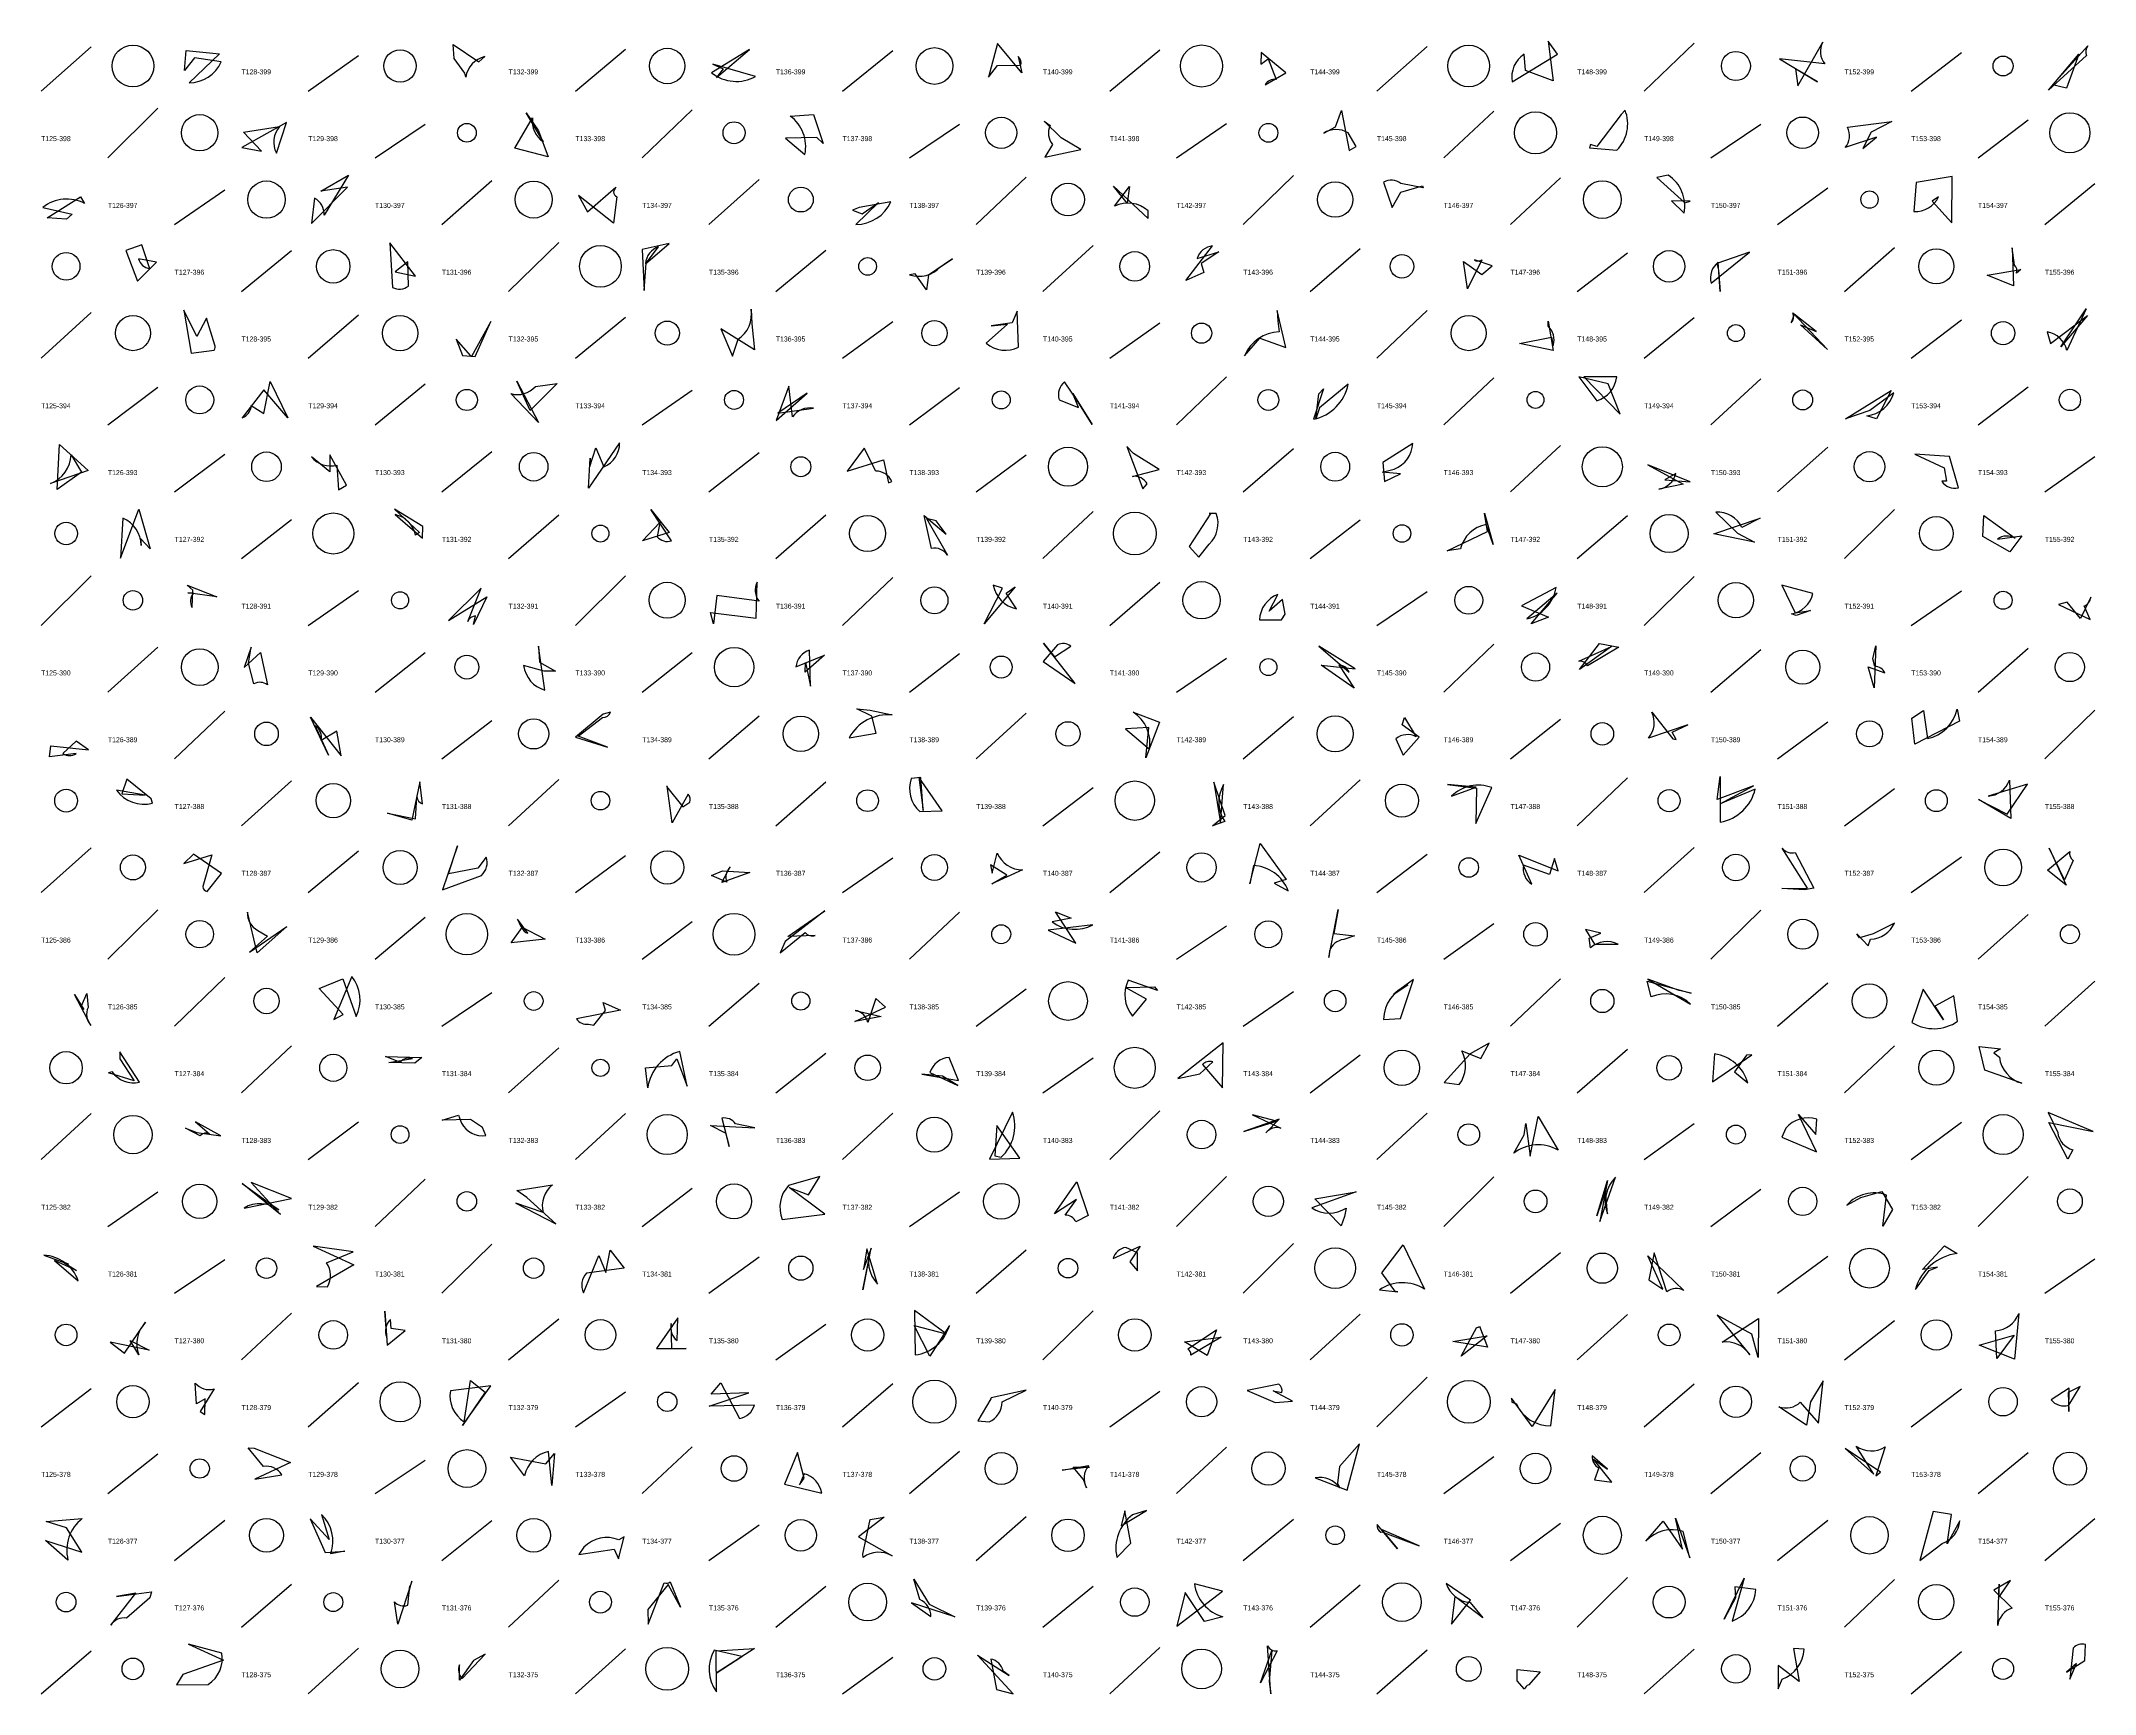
# Model space of a CAD drawing. Header units: millimetres. Extents: x -1 to 9990, y 0 to 15990.
# Drawn here: x 5000 to 6230, y 15000 to 15990 of the extents above; entities that cross this region are included whole.
import ezdxf

# ---------------------------------------------------------------- set-up
doc = ezdxf.new("R2010")
doc.units = ezdxf.units.MM
doc.layers.add('TEXT', color=3, linetype='Continuous')
doc.layers.add('WALL', color=1, linetype='Continuous')

msp = doc.modelspace()

# ---------------------------------------------------------------- linework, layer by layer
for points in [[(5086.9, 15984.3), (5106.9, 15982.2), (5088.6, 15965, 0.3), (5107.9, 15977.5), (5091.8, 15979.8), (5085.8, 15972.3)], [(5246.8, 15987.9), (5262.1, 15977.5), (5265.7, 15980.6, 0.3), (5254.3, 15968.4), (5253.8, 15970.8), (5247.3, 15979.4)], [(5404.5, 15968.1), (5424.3, 15984.9), (5401.6, 15970.9, 0.3), (5427.9, 15968.7), (5402.3, 15976), (5408.5, 15973.4)], [(5567.4, 15968.3), (5572.7, 15975.2), (5586.8, 15975.4, 0.3), (5585.2, 15980.6), (5587.4, 15971), (5572.8, 15988.5)], [(5730.5, 15976), (5734.9, 15979.2), (5739.6, 15967, 0.3), (5733, 15963.7), (5745.5, 15970.9), (5730.7, 15983)], [(5905.6, 15966.1), (5889, 15972.3), (5888.1, 15982, 0.3), (5881, 15965.5), (5908.2, 15982.1), (5902.6, 15989.9)], [(6050.7, 15973.3), (6052, 15963.1), (6067, 15989.3, 0.3), (6068.2, 15976.3), (6041.2, 15979.3), (6063.8, 15965.5)], [(6212.9, 15961.7), (6204.5, 15963.8), (6225.7, 15987.1, 0.3), (6225, 15981.3), (6202.1, 15960.5), (6220.3, 15982)], [(5132.1, 15923.9), (5121.2, 15935.4), (5142.8, 15938.7, 0.3), (5140.9, 15922.8), (5146.9, 15941.1), (5120.2, 15926.2)], [(5303.6, 15920.6), (5283.8, 15925.7), (5294.4, 15944, 0.3), (5300.8, 15929.6), (5290.6, 15946.9), (5297.9, 15936.1)], [(5464.6, 15932.1), (5445.8, 15931.7), (5457.4, 15922, 0.3), (5448.6, 15945), (5462.6, 15946), (5468.4, 15928.6)], [(5611, 15932), (5600.7, 15941.9), (5604.3, 15939.3, 0.3), (5605.8, 15927.9), (5601.1, 15920.3), (5622.6, 15925)], [(5783.3, 15924.3), (5787.6, 15926.7), (5782.7, 15934.9, 0.3), (5768.2, 15934.7), (5775.2, 15938.6), (5778.8, 15948.3)], [(5928, 15927.9), (5927.3, 15925.9), (5943.7, 15924.6, 0.3), (5948.6, 15948.6), (5946.2, 15946), (5931.8, 15926.7)], [(6091.1, 15925.5), (6099.1, 15932.4), (6080.5, 15926.1, 0.3), (6081.8, 15938.3), (6108.4, 15941.8), (6095.9, 15935.4)], [(5167.6, 15900.1), (5184.1, 15909.6), (5169.5, 15885.7, 0.3), (5163.7, 15895.8), (5161.9, 15880.7), (5183.6, 15902.5)], [(5827.3, 15903.3), (5827.7, 15902), (5814.3, 15904.6, 0.3), (5804, 15905.4), (5809.1, 15890.3), (5814.4, 15899.4)], [(5987.7, 15894.1), (5976.4, 15894.2), (5984, 15886.9, 0.3), (5974.5, 15909.7), (5967.7, 15908.3), (5984.5, 15893)], [(6144.6, 15908.8), (6122.9, 15905.2), (6121.6, 15887.9, 0.3), (6136.4, 15896.6), (6132.5, 15894.1), (6144.4, 15881.1)], [(5003.7, 15884.1), (5023.7, 15896.7), (5026.1, 15892.6, 0.3), (5001, 15890.3), (5018.7, 15886.2), (5015.2, 15883.3)], [(5327.3, 15887.6), (5344.3, 15902.4), (5342.9, 15899.6, 0.3), (5344.8, 15896.7), (5342.8, 15880.9), (5321.9, 15897.5)], [(5491.7, 15886.5), (5501.6, 15893.3), (5488, 15880.1, 0.3), (5508.8, 15893.7), (5489.9, 15890.2), (5486, 15888.7)], [(5642.2, 15903), (5663.1, 15883.7), (5663, 15888.3, 0.3), (5642.9, 15891.1), (5651.9, 15902.8), (5650.4, 15892.8)], [(5057.8, 15846.1), (5069.1, 15857.5), (5058.3, 15859.6, 0.3), (5065.1, 15853.6), (5060.4, 15867.8), (5050.8, 15864.5)], [(5224.3, 15849.1), (5208.9, 15869.1), (5210.4, 15842.4, 0.3), (5220, 15843.2), (5219.7, 15857.8), (5212, 15851.8)], [(5361.2, 15840.5), (5362.4, 15857), (5369.8, 15866.7, 0.3), (5362, 15856.6), (5376.2, 15868.7), (5360, 15865.1)], [(5696.4, 15851.3), (5685.5, 15846.5), (5701.5, 15867.2, 0.3), (5692.4, 15859.8), (5705.4, 15863.8), (5694.8, 15856.8)], [(5530.3, 15840.9), (5523.5, 15850.5), (5520.1, 15850, 0.3), (5538.6, 15854.7), (5545.9, 15859.6), (5531.4, 15849.7)], [(5862.9, 15850.2), (5869.1, 15855.3), (5858.4, 15858.9, 0.3), (5862.9, 15858.9), (5854.3, 15841.5), (5851.8, 15858)], [(6004.6, 15852.8), (6005.6, 15840), (6004.4, 15857.5, 0.3), (6000.2, 15844.9), (6023.2, 15863.5), (6003.5, 15856.7)], [(6165.5, 15849.7), (6185.7, 15853.2), (6183.1, 15851, 0.3), (6181.8, 15855.7), (6180.5, 15866.1), (6181.3, 15843.4)], [(5085.4, 15828.7), (5089.9, 15803), (5103.7, 15804.9, 0.3), (5104.1, 15807.9), (5099.1, 15823.9), (5093.2, 15812.9)], [(5260, 15801), (5269.3, 15821.9), (5257.7, 15801.1, 0.3), (5257.3, 15801.4), (5248.5, 15811.4), (5252.4, 15801.6)], [(5407.1, 15817.6), (5414.1, 15801.3), (5417.4, 15811.3, 0.3), (5425.2, 15829.3), (5425.7, 15820.6), (5427.3, 15805.1)], [(5568.9, 15819.3), (5578.8, 15820.3), (5566, 15808.9, 0.3), (5585.4, 15806.7), (5584.5, 15828.1), (5581.5, 15821.1)], [(5740.2, 15828.5), (5740.6, 15822.1), (5741.4, 15815.7, 0.3), (5720.8, 15801.5), (5729.8, 15812), (5745.5, 15806.5)], [(5885.3, 15808.8), (5904.6, 15812.6), (5905.5, 15807.7, 0.3), (5902.5, 15819.2), (5902.6, 15822.1), (5905.5, 15804.6)], [(6063.1, 15816), (6049.8, 15826.3), (6048.1, 15821.2, 0.3), (6049.1, 15827.2), (6069.9, 15805.2), (6053.7, 15819.9)], [(6209.6, 15806.8), (6224.8, 15829.5), (6213.2, 15804.7, 0.3), (6201.4, 15815.8), (6203.4, 15808.8), (6225.6, 15825.5)], [(5147.7, 15764.2), (5133.4, 15781), (5120.4, 15764.3, 0.3), (5125.9, 15771.6), (5133.5, 15766.8), (5137.2, 15786)], [(5285, 15786.3), (5297.9, 15761.4), (5281.4, 15778.8, 0.3), (5296, 15783.1), (5309, 15784.8), (5292.9, 15768.7)], [(5458.8, 15779.1), (5441.2, 15767), (5462.6, 15770, 0.3), (5450, 15764.8), (5447.9, 15783.3), (5440.3, 15762.6)], [(5629.5, 15760.2), (5620.9, 15774), (5613, 15785.9, 0.3), (5609.7, 15775.1), (5621.3, 15770.5), (5617.9, 15778.9)], [(5765.3, 15778.6), (5768.1, 15781.7), (5762, 15763.4, 0.3), (5782.8, 15784.4), (5765.6, 15770.2), (5763.5, 15763.7)], [(5938.4, 15784.6), (5921, 15788.8), (5931.7, 15774.5, 0.3), (5943.6, 15788.8), (5923.9, 15788.9), (5945.7, 15766.4)], [(6107.9, 15780.6), (6099.1, 15763.6), (6093.4, 15765.4, 0.3), (6109.5, 15779.3), (6095.2, 15768.6), (6080.6, 15763.7)], [(5011, 15748.4), (5028.2, 15732.8), (5005.7, 15725, 0.3), (5018, 15742.2), (5024.3, 15731.7), (5009.6, 15721.3)], [(5328.6, 15735.1), (5332.3, 15746.3), (5337, 15734.9, 0.3), (5346.5, 15749.3), (5327.9, 15722.2), (5328.9, 15740.2)], [(5504.5, 15739.2), (5507.6, 15725.4), (5509.4, 15726.2, 0.3), (5500, 15732.4), (5492.9, 15746.2), (5482.8, 15732.4)], [(5650.2, 15747.1), (5659.9, 15721.8), (5662.5, 15724.7, 0.3), (5653.6, 15729.2), (5669.5, 15733.3), (5654.3, 15743)], [(5814.2, 15730.7), (5803.1, 15731.7), (5810.4, 15733.6, 0.3), (5821.5, 15749), (5803.6, 15737.5), (5804.5, 15726.2)], [(5173, 15742.2), (5172.9, 15732), (5161.9, 15740.9, 0.3), (5177.2, 15736), (5178.1, 15721.1), (5182.9, 15723.9)], [(5962.2, 15736.1), (5983.5, 15724.6), (5968.8, 15721.5, 0.3), (5979, 15730.9), (5972.4, 15727.1), (5987.6, 15725.9)], [(6139.7, 15734.3), (6141.1, 15726.4), (6138.3, 15726.3, 0.3), (6148.2, 15722.3), (6143, 15741.1), (6122.1, 15742.5)], [(5065.3, 15685.9), (5059.6, 15692.1), (5059.9, 15687.9, 0.3), (5049, 15704.1), (5047.5, 15680.2), (5058.5, 15709.5)], [(5211.6, 15709.6), (5226.6, 15695.7), (5224.2, 15694.1, 0.3), (5212.1, 15706.3), (5228.4, 15692.3), (5228.7, 15699.1)], [(5360.2, 15690.7), (5370.6, 15701.5), (5368.9, 15693.1, 0.3), (5377.6, 15690.6), (5365.1, 15709.4), (5376.1, 15695.7)], [(5687.6, 15687.3), (5693.4, 15680.8), (5699.6, 15688.7, 0.3), (5703.8, 15706.9), (5699.6, 15707), (5700.6, 15707.1)], [(5864.5, 15707.2), (5869.6, 15688.4), (5865.5, 15700.4, 0.3), (5850.1, 15685.8), (5842.1, 15684.7), (5866.2, 15696.3)], [(6001.8, 15694.8), (6029.5, 15704.2), (6018.6, 15698.6, 0.3), (6003, 15707.8), (6016, 15695.3), (6026.1, 15689.9)], [(5536.1, 15702.5), (5530.2, 15704), (5542.9, 15682, 0.3), (5533.2, 15686.1), (5528.8, 15705.8), (5542, 15694.7)], [(6162.9, 15693.2), (6163.4, 15705.8), (6182.3, 15692.2, 0.3), (6171.6, 15691.6), (6186.2, 15693.6), (6179.1, 15684)], [(5105.3, 15657), (5087.9, 15659.4), (5091.3, 15659.4, 0.3), (5090.4, 15650.6), (5090.9, 15661), (5087.5, 15664.1)], [(5267, 15657), (5258.9, 15640.6), (5260.2, 15645.6, 0.3), (5255.5, 15642.2), (5263.6, 15662.3), (5244, 15642.8)], [(5400.9, 15647.7), (5428.2, 15644.2), (5428.9, 15665.9, 0.3), (5430, 15654.5), (5404.6, 15657.9), (5402.6, 15641)], [(5564.7, 15640.9), (5575.7, 15662.3), (5570.2, 15664, 0.3), (5584.1, 15649.9), (5578, 15659.3), (5583.3, 15663.1)], [(5743.4, 15655.5), (5735.4, 15648.5), (5740.6, 15658.5, 0.3), (5729.7, 15643.2), (5742.8, 15643.3), (5745.1, 15646.7)], [(5892.4, 15641), (5907.9, 15659.2), (5889.7, 15643.8, 0.3), (5907.4, 15662.7), (5886.6, 15651.7), (5902.7, 15644.8)], [(6059.7, 15648.9), (6051, 15645.9), (6048.3, 15646.8, 0.3), (6061.1, 15659.1), (6042.5, 15664.1), (6050.4, 15647.4)], [(6208.1, 15652.5), (6227.2, 15643.4), (6223.5, 15651.6, 0.3), (6227.5, 15656.9), (6221.4, 15644.1), (6213.4, 15653.8)], [(5121.6, 15614.8), (5131.4, 15623.8), (5135.5, 15604.3, 0.3), (5127.5, 15605), (5124.2, 15617.3), (5125.9, 15627)], [(5308, 15612.5), (5301.3, 15612.5), (5289, 15615.9, 0.3), (5301.7, 15601.2), (5297.9, 15627.5), (5298.4, 15617.9)], [(5457.8, 15617.8), (5460.8, 15603.5), (5460.2, 15625.1, 0.3), (5452, 15615.1), (5469.1, 15622.2), (5457.6, 15612)], [(5600.3, 15629.3), (5607, 15621.1), (5616.6, 15627.5, 0.3), (5608.8, 15628.3), (5600.1, 15618.3), (5619.3, 15605.1)], [(5786.9, 15613.9), (5765.3, 15627.6), (5783.3, 15612, 0.3), (5777.1, 15616.3), (5786.4, 15602.4), (5766.7, 15616.1)], [(5933.3, 15629.1), (5944.9, 15627), (5926.2, 15615.7, 0.3), (5920.9, 15618.6), (5940.5, 15627.4), (5921.3, 15613.5)], [(6097.8, 15602.6), (6094.3, 15615.1), (6104.2, 15611.6, 0.3), (6098.2, 15615.3), (6096.9, 15620), (6098.7, 15627.7)], [(5179.7, 15561.9), (5177.1, 15576.6), (5167.8, 15571, 0.3), (5164.2, 15579.9), (5172.1, 15562.3), (5161.3, 15585)], [(5339.2, 15567.1), (5321.6, 15573.7), (5336.3, 15584.8, 0.3), (5341.1, 15588), (5336.7, 15586.7), (5320, 15573)], [(5488.5, 15590), (5496.5, 15589.1), (5509.7, 15586.3, 0.3), (5483.9, 15572.7), (5500.2, 15575.5), (5497.5, 15585.7)], [(5663.4, 15578.8), (5649.4, 15578), (5663.8, 15565.8, 0.3), (5654, 15588), (5669.7, 15582), (5661.7, 15560.7)], [(5815.2, 15580.4), (5816.6, 15584.8), (5823.5, 15573.3, 0.3), (5811.4, 15572.1), (5815.7, 15562.2), (5825.3, 15573.1)], [(5976.8, 15576.1), (5986.3, 15580.5), (5962.7, 15572.5, 0.3), (5964.6, 15587.9), (5977.3, 15572), (5979.2, 15571.6)], [(6120.3, 15584.5), (6127.4, 15589), (6129.7, 15572.2, 0.3), (6147.5, 15589.8), (6148.9, 15582.7), (6122.2, 15568.8)], [(5028.5, 15565.5), (5021.1, 15570.7), (5013, 15563.2, 0.3), (5021, 15563.2), (5005.1, 15561.3), (5005.8, 15567.9)], [(5048.3, 15539), (5062.3, 15538.3), (5045.1, 15541.2, 0.3), (5066.7, 15533.4), (5065.9, 15536), (5051.3, 15547.8)], [(5528.3, 15529.1), (5526.9, 15548.9), (5521.1, 15548.3, 0.3), (5526.2, 15528.5), (5539.6, 15528.9), (5525.6, 15549.1)], [(6003.8, 15535.6), (6005.6, 15549.4), (6005.6, 15522.2, 0.3), (6026.6, 15541.9), (6005.6, 15533.1), (6025.5, 15543.9)], [(6177.5, 15526.9), (6189.7, 15544.9), (6166, 15537.7, 0.3), (6178.8, 15547.3), (6179.7, 15524.3), (6160.3, 15535.7)], [(5207.4, 15527.6), (5224.2, 15524.1), (5225, 15537.3, 0.3), (5228.5, 15533), (5226.8, 15546.3), (5222, 15523.3)], [(5374.5, 15543.4), (5384.4, 15531.2), (5388.5, 15534.1, 0.3), (5387.6, 15538.8), (5377.9, 15521.8), (5374.9, 15543.7)], [(5702.3, 15546.1), (5706.3, 15521.8), (5708.2, 15544.6, 0.3), (5708.9, 15522.5), (5701.6, 15520), (5709.2, 15526.2)], [(5859.7, 15542.4), (5859.2, 15521.3), (5868.8, 15542.8, 0.3), (5844.7, 15537.6), (5859.4, 15543.1), (5842.2, 15544.7)], [(5085.4, 15497.3), (5102.3, 15502.5), (5096.8, 15483.5, 0.3), (5099.5, 15480.5), (5108.1, 15491.4), (5091.2, 15502.9)], [(5249.4, 15508), (5240.5, 15481.6), (5263.7, 15490.2, 0.3), (5266.6, 15501.2), (5261.6, 15494.6), (5244, 15491.2)], [(5568.6, 15496.6), (5569.6, 15491.6), (5572.6, 15503.6, 0.3), (5587.7, 15493.5), (5569.4, 15485.2), (5578.3, 15490.3)], [(5745.7, 15487.7), (5738.5, 15485.6), (5746.9, 15481, 0.3), (5726, 15496.1), (5723.9, 15485.2), (5730.1, 15509.4)], [(5906.4, 15500.3), (5903.4, 15490.7), (5887.7, 15496.3, 0.3), (5892.7, 15485), (5885, 15502.3), (5908.6, 15493)], [(6042.5, 15482.4), (6057.8, 15482.5), (6042.6, 15506.6, 0.3), (6050.5, 15503.9), (6061.7, 15482.5), (6056.1, 15481.5)], [(6212.7, 15484.4), (6201.5, 15493.3), (6214.9, 15504.5, 0.3), (6217, 15499.1), (6211.7, 15487.6), (6202.6, 15506.5)], [(5424.5, 15492), (5407.6, 15486), (5412.7, 15495.3, 0.3), (5410.7, 15486.2), (5401.6, 15490.2), (5408.1, 15493)], [(5147.2, 15459.6), (5129.5, 15443.9), (5123.6, 15468.2, 0.3), (5129.8, 15457.3), (5135.6, 15453.9), (5124.9, 15444.3)], [(5301.9, 15452.1), (5281.6, 15449.8), (5288.1, 15459.1, 0.3), (5291.6, 15455.6), (5285.4, 15464), (5287.3, 15459.6)], [(5445.6, 15450.6), (5442.6, 15443.9), (5457.6, 15456, 0.3), (5463.6, 15454.2), (5447.2, 15453.7), (5469.4, 15469.1)], [(5607.6, 15468.5), (5616.9, 15464.7), (5605.5, 15462.5, 0.3), (5629.9, 15460.7), (5603.1, 15457.4), (5619.7, 15449.6)], [(5774.3, 15455.5), (5786.6, 15454.1), (5780.1, 15451.8, 0.3), (5771.7, 15445), (5771.3, 15441), (5776.7, 15469.8)], [(6087.4, 15455.2), (6094.2, 15448), (6095.6, 15452.1, 0.3), (6109.9, 15461.7), (6097.1, 15455.3), (6089, 15452.9)], [(5924.9, 15457.8), (5930.4, 15449), (5944.4, 15449.1, 0.3), (5928, 15446.9), (5927.1, 15452.6), (5934.1, 15455.7)], [(5166.6, 15422.5), (5180.7, 15428.2), (5188.6, 15405.8, 0.3), (5186.1, 15429.7), (5175.3, 15404), (5180.9, 15407)], [(5666.9, 15423.5), (5668.6, 15421.2), (5651.1, 15427.5, 0.3), (5653.7, 15405.9), (5662.1, 15416.1), (5649.4, 15423)], [(5811.6, 15420.2), (5810.1, 15419.2), (5818.6, 15424.6, 0.3), (5803.9, 15404), (5814.1, 15404.5), (5821.9, 15427.8)], [(5981, 15421.3), (5962.2, 15428), (5987.8, 15413.2, 0.3), (5964.3, 15417.5), (5961.9, 15426.9), (5988.2, 15419.7)], [(5024.2, 15412.2), (5027.5, 15419.6), (5028.2, 15411.2, 0.3), (5029.8, 15400.4), (5020, 15419), (5025.6, 15410)], [(5336.7, 15414.1), (5347, 15409.5), (5320.7, 15404.3, 0.3), (5327.8, 15401.2), (5331, 15400.6), (5338.1, 15409.3)], [(5505.8, 15411.3), (5499.9, 15416.5), (5495.1, 15402.2, 0.3), (5487.6, 15409.4), (5503.1, 15405.7), (5487.3, 15402.7)], [(6139.3, 15403.8), (6127.1, 15422.1), (6120.3, 15402.2, 0.3), (6147.8, 15402.9), (6145.6, 15418.1), (6134.1, 15411.9)], [(5680.8, 15368.6), (5694, 15371.3), (5701.7, 15378.5, 0.3), (5695.6, 15376.9), (5707.6, 15363.1), (5707.9, 15389.9)], [(5855.9, 15383.4), (5840.2, 15366.2), (5849.3, 15365, 0.3), (5850.8, 15385.2), (5862.3, 15380.6), (5867.2, 15389.8)], [(6173.4, 15386.3), (6169.5, 15384), (6172.8, 15381.3, 0.3), (6186.2, 15365.7), (6164.1, 15373.6), (6160.6, 15387.7)], [(5055.7, 15367.1), (5040.3, 15372), (5042.4, 15372.7, 0.3), (5059, 15366.4), (5047.2, 15384.5), (5047.1, 15380.3)], [(5223.9, 15377.8), (5208.3, 15378.1), (5222.5, 15380.5, 0.3), (5214.9, 15378.3), (5206.3, 15381.7), (5228, 15381.1)], [(5380.8, 15380.3), (5386.9, 15364), (5382.5, 15384.8, 0.3), (5363.3, 15363), (5361.9, 15374.9), (5377.8, 15376.3)], [(5527.5, 15371.1), (5549.4, 15367.4), (5543.9, 15381.2, 0.3), (5532.2, 15372.1), (5549, 15364.3), (5539.9, 15369.9)], [(6021.3, 15382.6), (6014.1, 15372.6), (6022.1, 15365.9, 0.3), (6002.2, 15383.3), (6000.9, 15366.6), (6024.6, 15382.7)], [(5107.7, 15334.2), (5092.4, 15342.6), (5100.9, 15335.5, 0.3), (5095.2, 15334.3), (5086.5, 15338.9), (5093.3, 15336.3)], [(5240.3, 15343.7), (5249.9, 15346.7), (5251.7, 15341.8, 0.3), (5266.3, 15334.4), (5264.3, 15339.3), (5257.1, 15344.1)], [(5401, 15340.5), (5427.4, 15339.1), (5415.9, 15341.4, 0.3), (5407.6, 15344.8), (5412, 15327.8), (5410.2, 15335.7)], [(5572.4, 15340.4), (5571.2, 15322.2), (5574.9, 15321.4, 0.3), (5581.8, 15348.4), (5568, 15320.2), (5586.2, 15320.9)], [(5739.9, 15343), (5725.5, 15346.8), (5742.5, 15338.8, 0.3), (5733.4, 15336), (5741.5, 15344.2), (5720.3, 15336.8)], [(5891.7, 15322.1), (5896.5, 15345.9), (5908.5, 15325.7, 0.3), (5881.9, 15323.9), (5888.2, 15334.9), (5889.2, 15341.7)], [(6052.5, 15347.1), (6062.9, 15335), (6063.4, 15344.2, 0.3), (6044.9, 15338.9), (6042.4, 15333.5), (6063.2, 15324.6)], [(6228.9, 15336.9), (6201.9, 15348.2), (6207.7, 15336.2, 0.3), (6216.7, 15325.9), (6213.8, 15320.3), (6202.4, 15342.3)], [(5143.4, 15287.1), (5120.4, 15305.7), (5142.3, 15290, 0.3), (5121.6, 15291), (5150, 15296.8), (5125.8, 15306.3)], [(5291, 15297.4), (5285, 15301.5), (5306.3, 15304.9, 0.3), (5300.7, 15288.3), (5284.3, 15293.9), (5308.2, 15281.5)], [(5459.5, 15298.9), (5466.3, 15309.9), (5447.7, 15304.5, 0.3), (5443.9, 15284.2), (5469.3, 15287.4), (5448, 15303.3)], [(5620.2, 15306.7), (5627.1, 15286.5), (5619.7, 15282.7, 0.3), (5613.3, 15286.7), (5620.1, 15296.2), (5606.9, 15287.6)], [(5938.1, 15307.6), (5933.5, 15282.9), (5942.9, 15309.4, 0.3), (5938.1, 15287.5), (5936.8, 15301.6), (5931.8, 15286.3)], [(5762.8, 15296.5), (5787.6, 15300.7), (5761.1, 15291.1, 0.3), (5781.5, 15291), (5780.5, 15285.9), (5778.6, 15280.3)], [(6108.8, 15290.1), (6103, 15280.1), (6105.2, 15298.8, 0.3), (6081.4, 15292.8), (6089.8, 15297.3), (6102.3, 15300.9)], [(5187.4, 15257), (5164.9, 15244.1), (5171.5, 15243.8, 0.3), (5171, 15258.2), (5187, 15264.8), (5163, 15268.2)], [(5340.8, 15265.7), (5349.1, 15254.9), (5326.6, 15252, 0.3), (5324.8, 15240.3), (5334.1, 15262.6), (5338.3, 15252.5)], [(5496.5, 15265), (5492.2, 15242.1), (5497.1, 15267, 0.3), (5500.9, 15245.5), (5494.5, 15266.6), (5492.6, 15254.2)], [(5656.6, 15253.3), (5656.6, 15264.1), (5649.6, 15267.4, 0.3), (5642, 15260.7), (5658.3, 15268.1), (5652.1, 15258.7)], [(5802.9, 15252.2), (5815.8, 15269), (5828.5, 15242.5, 0.3), (5801.6, 15242), (5812.6, 15240.9), (5811.2, 15240.9)], [(6126.8, 15254.1), (6140, 15268.4), (6147.5, 15263.8, 0.3), (6122.5, 15242.3), (6130.7, 15253.6), (6135.8, 15255.5)], [(5021.3, 15253.6), (5008.1, 15259.5), (5022.3, 15247.5, 0.3), (5001.6, 15262.8), (5016.4, 15257.3), (5013, 15258.7)], [(5971.2, 15242.5), (5962.3, 15262.3), (5983.9, 15241.6, 0.3), (5973.7, 15240.8), (5966.1, 15264.2), (5962.9, 15248)], [(5218.1, 15217.6), (5209.6, 15218.9), (5209.2, 15224.3, 0.3), (5207, 15213.6), (5205.9, 15229.2), (5207.3, 15208.9)], [(5542.1, 15215.7), (5523, 15229.7), (5523.4, 15203, 0.3), (5544, 15220.6), (5532.3, 15202.2), (5522.8, 15220.6)], [(6181.7, 15214.9), (6171.3, 15200.8), (6170.4, 15217.5, 0.3), (6184.4, 15227.9), (6181.9, 15200.5), (6160.7, 15208.9)], [(5041.4, 15210.6), (5050, 15204), (5062.6, 15222.6, 0.3), (5058.6, 15203), (5053.4, 15211.6), (5064.7, 15205.8)], [(5386.3, 15206.8), (5377.7, 15206.6), (5377.4, 15221.8, 0.3), (5380.9, 15211.6), (5381.4, 15225.2), (5368.5, 15206.9)], [(5684.8, 15210.8), (5706.7, 15213.7), (5688.5, 15202.9, 0.3), (5686.7, 15206.7), (5704, 15218.1), (5698.3, 15202.6)], [(5866.1, 15214.4), (5850.4, 15202.3), (5859.8, 15219.6, 0.3), (5861.5, 15220.2), (5866.2, 15207.7), (5845.5, 15211.1)], [(6024.5, 15215.5), (6003.8, 15226.9), (6023.3, 15203.1, 0.3), (6006.8, 15210.6), (6028.5, 15224.9), (6028.4, 15201.5)], [(5098.2, 15176.7), (5093.1, 15173.8), (5092.3, 15186.2, 0.3), (5103.6, 15182.7), (5095.2, 15169.2), (5098, 15167.3)], [(5252.4, 15160.7), (5269.4, 15184.6), (5245.1, 15181.5, 0.3), (5253.4, 15162.9), (5257.2, 15187.7), (5265.9, 15180.7)], [(5401.4, 15179.6), (5407, 15186.3), (5418.3, 15165, 0.3), (5427.2, 15173), (5400.1, 15172.3), (5423.8, 15180.3)], [(5568.8, 15176.7), (5561, 15163.5), (5567.7, 15162.9, 0.3), (5575.5, 15174.9), (5590, 15182), (5569, 15177.4)], [(5749.5, 15175.4), (5737.9, 15181.6), (5743.1, 15180.6, 0.3), (5741.2, 15185.5), (5722.2, 15181.8), (5739, 15174.5)], [(5880.6, 15177.1), (5880.8, 15174.8), (5883.5, 15173.7, 0.3), (5904.2, 15160.5), (5906.8, 15182.4), (5893, 15160.2)], [(6059.6, 15175), (6057.3, 15160.9), (6040.8, 15172, 0.3), (6053.5, 15174.8), (6064.4, 15162.2), (6067.2, 15187.5)], [(6214.4, 15169.2), (6214.5, 15183.2), (6203.7, 15176.2, 0.3), (6214.3, 15172.9), (6221.2, 15184.2), (6213.9, 15180.5)], [(5149.3, 15138.7), (5128.1, 15128.7), (5144.2, 15131.3, 0.3), (5133.3, 15136.2), (5124.1, 15147.4), (5127.7, 15147.1)], [(5307.5, 15144), (5305.9, 15124.9), (5303.9, 15145.2, 0.3), (5289.6, 15130.7), (5281.2, 15141.8), (5302.3, 15137.9)], [(5453.1, 15144.6), (5445.3, 15125.6), (5467.5, 15120.3, 0.3), (5457, 15131.8), (5454.2, 15125.2), (5456.9, 15129.3)], [(5777.5, 15136.3), (5776.4, 15126.3), (5777.7, 15123.4, 0.3), (5763.1, 15129.4), (5782.1, 15122.1), (5789.6, 15149.8)], [(5929.8, 15140.7), (5938, 15134.6), (5928.9, 15142.6, 0.3), (5932.9, 15135.4), (5930.3, 15128.2), (5940.7, 15126.8)], [(6080.4, 15146.9), (6097.6, 15131.6), (6087, 15148.4, 0.3), (6104.3, 15147.9), (6098.8, 15130.6), (6101.6, 15132.9)], [(5627.8, 15135.8), (5611.5, 15134.1), (5627.2, 15136.8, 0.3), (5626.1, 15123.5), (5624.2, 15128.5), (5618, 15135.9)], [(5015.3, 15099.5), (5003.1, 15103.2), (5024.7, 15105, 0.3), (5016.1, 15080.2), (5002.6, 15091.8), (5024.4, 15085)], [(5170.1, 15084.8), (5182, 15085.5), (5173.5, 15084, 0.3), (5167.9, 15107.4), (5172.6, 15092.5), (5161.1, 15104.9)], [(5505, 15105.8), (5489.5, 15094.1), (5509.6, 15082.7, 0.3), (5492.3, 15081.8), (5492.1, 15083.8), (5496.6, 15104.5)], [(5646.9, 15100.7), (5662.1, 15109.8), (5653.7, 15107.2, 0.3), (5644.3, 15081.7), (5652.7, 15090.3), (5649, 15109.6)], [(5978.8, 15105.3), (5987.5, 15081.5), (5983.4, 15097.2, 0.3), (5961, 15091.4), (5971.5, 15103.5), (5983, 15086.6)], [(6133.1, 15109.2), (6125.1, 15080), (6138.5, 15090.1, 0.3), (6149.1, 15103.7), (6141.6, 15089.8), (6144.2, 15107.5)], [(5345.9, 15080.9), (5349.1, 15094.1), (5346, 15092.3, 0.3), (5325.1, 15087.9), (5322.1, 15083.6), (5343.2, 15086.7)], [(5802.7, 15098.4), (5812.3, 15086.8), (5800.2, 15101.4, 0.3), (5802.4, 15096.8), (5803, 15097), (5825.3, 15088.6)], [(5222.1, 15067.6), (5213.6, 15041.7), (5211.6, 15055.2, 0.3), (5219.6, 15053.1), (5220.9, 15064.7), (5220, 15059.6)], [(5547.2, 15046.2), (5521.3, 15054.5), (5532.9, 15046.3, 0.3), (5526.3, 15056.5), (5522.7, 15068.8), (5531.8, 15053.8)], [(6007.9, 15044.8), (6019.9, 15069.4), (6012.7, 15043.6, 0.3), (6027, 15062.5), (6014.3, 15064.1), (6014.8, 15057.6)], [(6179.5, 15068), (6169.4, 15062.1), (6180.5, 15051.4, 0.3), (6171.8, 15041), (6172.7, 15065.8), (6172.3, 15057.6)], [(5066.2, 15061.1), (5065.2, 15057.5), (5051.1, 15045.4, 0.3), (5041.8, 15041.2), (5056.8, 15060.3), (5045.1, 15058.3)], [(5363.4, 15050.6), (5363.5, 15041.7), (5373.2, 15066.5, 0.3), (5376.8, 15067.2), (5383, 15051.9), (5375.6, 15065.5)], [(5680.2, 15040.5), (5707.5, 15061.5), (5690.7, 15066, 0.3), (5707.8, 15046.2), (5696.7, 15043.3), (5685.1, 15060.8)], [(5844.7, 15041.7), (5856, 15056.1), (5841.5, 15066.1, 0.3), (5855.9, 15054.7), (5863.4, 15045.5), (5846.7, 15058.4)], [(5084.9, 15011.6), (5081.2, 15005.4), (5100.1, 15005.7, 0.3), (5108.2, 15024.5), (5088.2, 15029.9), (5109.2, 15020.2)], [(5250.5, 15008.3), (5250.5, 15015), (5250.6, 15017.4, 0.3), (5252.1, 15009.2), (5266, 15023.8), (5259, 15020)], [(5404.2, 15012.4), (5419.6, 15022.4), (5403.1, 15026.2, 0.3), (5404.5, 15001.3), (5404.3, 15025.8), (5427.3, 15027.3)], [(5560.8, 15023.3), (5579.8, 15011.1), (5576.1, 15013.6, 0.3), (5568.7, 15020.9), (5572.1, 15002.6), (5582.1, 15000)], [(5735.5, 15007.5), (5736.5, 15000.1), (5734.5, 15028.8, 0.3), (5740.3, 15025.8), (5730.3, 15006.7), (5737.1, 15026)], [(6040.3, 15017.1), (6040.3, 15003.1), (6042.6, 15008.8, 0.3), (6055.8, 15026.8), (6049.4, 15027.3), (6052.8, 15007.5)], [(6213, 15013.1), (6224, 15020.1), (6224.3, 15029.6, 0.3), (6217, 15027.4), (6214.9, 15008.9), (6219, 15018.2)], [(5883.9, 15014.6), (5897.7, 15013.2), (5891, 15005.4, 0.3), (5888.4, 15002.8), (5884, 15007.9), (5883.9, 15007.6)]]:
    msp.add_lwpolyline(points, format="xyb", close=True)
for centre, radius in [((5055, 15975), 12.5), ((5215, 15975), 9.69), ((5375, 15975), 10.6), ((5535, 15975), 11), ((5695, 15975), 12.6), ((5855, 15975), 12.5), ((6015, 15975), 8.69), ((6175, 15975), 5.97), ((5095, 15935), 10.9), ((5415, 15935), 6.59), ((5575, 15935), 9.32), ((5895, 15935), 12.6), ((6055, 15935), 9.45), ((6215, 15935), 12), ((5255, 15935), 5.6), ((5735, 15935), 5.65), ((5135, 15895), 11.2), ((5295, 15895), 11.1), ((5615, 15895), 9.79), ((5775, 15895), 10.6), ((5935, 15895), 11.3), ((5455, 15895), 7.44), ((6095, 15895), 5.18), ((5335, 15855), 12.5), ((5015, 15855), 8.28), ((5175, 15855), 10), ((5495, 15855), 5.31), ((5655, 15855), 8.88), ((5815, 15855), 7.03), ((5975, 15855), 9.4), ((6135, 15855), 10.5), ((5055, 15815), 10.5), ((5215, 15815), 10.6), ((5375, 15815), 7.24), ((5535, 15815), 7.57), ((5695, 15815), 6.06), ((5855, 15815), 10.5), ((6015, 15815), 5.09), ((6175, 15815), 6.98), ((5095, 15775), 8.36), ((5255, 15775), 6.34), ((5735, 15775), 6.23), ((6055, 15775), 5.96), ((6215, 15775), 6.37), ((5415, 15775), 5.67), ((5575, 15775), 5.41), ((5895, 15775), 5.06), ((5615, 15735), 11.7), ((5935, 15735), 12), ((6095, 15735), 9.09), ((5135, 15735), 8.87), ((5295, 15735), 8.56), ((5455, 15735), 5.96), ((5775, 15735), 8.66), ((5175, 15695), 12.3), ((5655, 15695), 12.8), ((5015, 15695), 6.74), ((5335, 15695), 5.09), ((5495, 15695), 10.8), ((5815, 15695), 5.27), ((5975, 15695), 11.4), ((6135, 15695), 10.1), ((5055, 15655), 5.82), ((5215, 15655), 5.12), ((5375, 15655), 10.8), ((5535, 15655), 8.12), ((5695, 15655), 11.2), ((5855, 15655), 8.34), ((6015, 15655), 10.6), ((6175, 15655), 5.41), ((5095, 15615), 11), ((5255, 15615), 7.15), ((5415, 15615), 11.8), ((5575, 15615), 6.58), ((5895, 15615), 8.44), ((6055, 15615), 10.2), ((6215, 15615), 8.73), ((5735, 15615), 5.1), ((5455, 15575), 10.6), ((5775, 15575), 10.8), ((5135, 15575), 7.06), ((5295, 15575), 9.05), ((5615, 15575), 7.3), ((5935, 15575), 6.73), ((6095, 15575), 7.8), ((5015, 15535), 6.85), ((5175, 15535), 10.3), ((5335, 15535), 5.56), ((5495, 15535), 6.51), ((5655, 15535), 11.8), ((5815, 15535), 9.94), ((5975, 15535), 6.6), ((6135, 15535), 6.56), ((5055, 15495), 7.49), ((5215, 15495), 10.2), ((5375, 15495), 9.92), ((5535, 15495), 7.75), ((5695, 15495), 8.76), ((5855, 15495), 5.85), ((6015, 15495), 7.95), ((6175, 15495), 11), ((5095, 15455), 8.21), ((5255, 15455), 12.4), ((5415, 15455), 12.5), ((5735, 15455), 8.08), ((5895, 15455), 7.06), ((6055, 15455), 8.98), ((5575, 15455), 5.67), ((6215, 15455), 5.68), ((5615, 15415), 11.6), ((6095, 15415), 10.3), ((5135, 15415), 7.6), ((5295, 15415), 5.62), ((5455, 15415), 5.41), ((5775, 15415), 6.44), ((5935, 15415), 6.96), ((5655, 15375), 12.3), ((5015, 15375), 9.69), ((5175, 15375), 8.14), ((5335, 15375), 5.14), ((5495, 15375), 7.63), ((5815, 15375), 10.6), ((5975, 15375), 7.32), ((6135, 15375), 10.5), ((5055, 15335), 11.5), ((5215, 15335), 5.34), ((5375, 15335), 12), ((5535, 15335), 10.5), ((5695, 15335), 8.57), ((5855, 15335), 6.47), ((6015, 15335), 5.68), ((6175, 15335), 12), ((5095, 15295), 10.3), ((5415, 15295), 10.5), ((5575, 15295), 10.7), ((5735, 15295), 9.03), ((5895, 15295), 6.81), ((6055, 15295), 8.43), ((6215, 15295), 7.45), ((5255, 15295), 5.84), ((5775, 15255), 12.2), ((6095, 15255), 11.9), ((5135, 15255), 6.15), ((5295, 15255), 6.13), ((5455, 15255), 7.26), ((5615, 15255), 5.85), ((5935, 15255), 9.08), ((5015, 15215), 6.47), ((5175, 15215), 8.58), ((5335, 15215), 9.19), ((5495, 15215), 9.63), ((5655, 15215), 9.73), ((5815, 15215), 6.74), ((5975, 15215), 6.53), ((6135, 15215), 9.12), ((5055, 15175), 9.7), ((5215, 15175), 12), ((5375, 15175), 5.81), ((5535, 15175), 12.9), ((5695, 15175), 9.07), ((5855, 15175), 12.8), ((6015, 15175), 9.4), ((6175, 15175), 8.52), ((5255, 15135), 11.3), ((5415, 15135), 7.66), ((5575, 15135), 9.54), ((5735, 15135), 9.96), ((5895, 15135), 9.17), ((6055, 15135), 7.54), ((6215, 15135), 9.88), ((5095, 15135), 5.78), ((5135, 15095), 10.1), ((5295, 15095), 10.1), ((5455, 15095), 9.41), ((5615, 15095), 9.76), ((5935, 15095), 11.4), ((6095, 15095), 11.2), ((5775, 15095), 5.59), ((5015, 15055), 5.9), ((5175, 15055), 5.67), ((5335, 15055), 6.54), ((5495, 15055), 11.3), ((5655, 15055), 8.51), ((5815, 15055), 11.6), ((5975, 15055), 9.52), ((6135, 15055), 10.6), ((5055, 15015), 6.51), ((5215, 15015), 11.3), ((5375, 15015), 12.8), ((5535, 15015), 6.78), ((5695, 15015), 11.9), ((5855, 15015), 7.43), ((6015, 15015), 8.55), ((6175, 15015), 6.33)]:
    msp.add_circle(centre, radius)
at = {"layer": 'WALL'}
for p, q in [((5000, 15960), (5030, 15986.4)), ((5160, 15960), (5190, 15981.3)), ((5320, 15960), (5350, 15985.1)), ((5480, 15960), (5510, 15984.2)), ((5640, 15960), (5670, 15984.7)), ((5800, 15960), (5830, 15986.6)), ((5960, 15960), (5990, 15988.6)), ((6120, 15960), (6150, 15983.1)), ((5040, 15920), (5070, 15949.7)), ((5360, 15920), (5390, 15948.7)), ((5840, 15920), (5870, 15947.9)), ((6160, 15920), (6190, 15942.7)), ((5200, 15920), (5230, 15940.1)), ((5520, 15920), (5550, 15940.1)), ((5680, 15920), (5710, 15940.5)), ((6000, 15920), (6030, 15940.1)), ((5240, 15880), (5270, 15906.5)), ((5400, 15880), (5430, 15907.1)), ((5560, 15880), (5590, 15908.5)), ((5720, 15880), (5750, 15909.5)), ((5880, 15880), (5910, 15908)), ((6200, 15880), (6230, 15904.6)), ((5080, 15880), (5110, 15900.8)), ((6040, 15880), (6070, 15902.1)), ((5280, 15840), (5310, 15869.3)), ((5600, 15840), (5630, 15867.4)), ((5120, 15840), (5150, 15864.5)), ((5440, 15840), (5470, 15864.6)), ((5760, 15840), (5790, 15865.6)), ((5920, 15840), (5950, 15863.1)), ((6080, 15840), (6110, 15866.3)), ((5000, 15800), (5030, 15827.4)), ((5160, 15800), (5190, 15825.9)), ((5320, 15800), (5350, 15824.5)), ((5480, 15800), (5510, 15821.9)), ((5640, 15800), (5670, 15821.1)), ((5800, 15800), (5830, 15828.6)), ((5960, 15800), (5990, 15824.4)), ((6120, 15800), (6150, 15822.9)), ((5040, 15760), (5070, 15782.6)), ((5200, 15760), (5230, 15784.6)), ((5520, 15760), (5550, 15782.4)), ((5680, 15760), (5710, 15788.9)), ((5840, 15760), (5870, 15788.3)), ((6000, 15760), (6030, 15787.6)), ((6160, 15760), (6190, 15782.9)), ((5360, 15760), (5390, 15780.8)), ((5240, 15720), (5270, 15744.1)), ((5720, 15720), (5750, 15746)), ((5880, 15720), (5910, 15747.8)), ((6040, 15720), (6070, 15746.7)), ((5080, 15720), (5110, 15742.6)), ((5400, 15720), (5430, 15743.5)), ((5560, 15720), (5590, 15742.1)), ((6200, 15720), (6230, 15741.2)), ((5600, 15680), (5630, 15708.1)), ((6080, 15680), (6110, 15709.3)), ((5120, 15680), (5150, 15703.4)), ((5280, 15680), (5310, 15706.1)), ((5440, 15680), (5470, 15706.2)), ((5760, 15680), (5790, 15703.2)), ((5920, 15680), (5950, 15705.7)), ((5000, 15640), (5030, 15669.6)), ((5160, 15640), (5190, 15660.9)), ((5320, 15640), (5350, 15669.6)), ((5480, 15640), (5510, 15668.6)), ((5640, 15640), (5670, 15665.9)), ((5800, 15640), (5830, 15660.2)), ((5960, 15640), (5990, 15669.2)), ((6120, 15640), (6150, 15660.7)), ((5040, 15600), (5070, 15627)), ((5200, 15600), (5230, 15623.7)), ((5360, 15600), (5390, 15623.7)), ((5520, 15600), (5550, 15623.2)), ((5840, 15600), (5870, 15628.7)), ((6000, 15600), (6030, 15625.5)), ((6160, 15600), (6190, 15626.3)), ((5680, 15600), (5710, 15620.3)), ((5080, 15560), (5110, 15588.5)), ((5400, 15560), (5430, 15585.8)), ((5560, 15560), (5590, 15587.4)), ((5720, 15560), (5750, 15585.5)), ((6200, 15560), (6230, 15589.1)), ((5240, 15560), (5270, 15583.1)), ((5880, 15560), (5910, 15583.8)), ((6040, 15560), (6070, 15582.3)), ((5280, 15520), (5310, 15547.7)), ((5760, 15520), (5790, 15547.4)), ((5920, 15520), (5950, 15548.6)), ((5120, 15520), (5150, 15546.8)), ((5440, 15520), (5470, 15546.2)), ((5600, 15520), (5630, 15542.8)), ((6080, 15520), (6110, 15542.3)), ((5000, 15480), (5030, 15506.8)), ((5160, 15480), (5190, 15504.9)), ((5320, 15480), (5350, 15502.2)), ((5480, 15480), (5510, 15500.8)), ((5640, 15480), (5670, 15504.3)), ((5800, 15480), (5830, 15502.9)), ((5960, 15480), (5990, 15506.9)), ((6120, 15480), (6150, 15501.4)), ((5040, 15440), (5070, 15469.6)), ((5200, 15440), (5230, 15465.3)), ((5360, 15440), (5390, 15462.7)), ((5520, 15440), (5550, 15468.2)), ((5840, 15440), (5870, 15461.4)), ((6000, 15440), (6030, 15469.4)), ((6160, 15440), (6190, 15466.9)), ((5680, 15440), (5710, 15460.1)), ((5080, 15400), (5110, 15429.1)), ((5400, 15400), (5430, 15425.7)), ((5880, 15400), (5910, 15428.2)), ((6040, 15400), (6070, 15425.9)), ((6200, 15400), (6230, 15426.9)), ((5240, 15400), (5270, 15420)), ((5560, 15400), (5590, 15422.2)), ((5720, 15400), (5750, 15420.7)), ((5120, 15360), (5150, 15388.2)), ((6080, 15360), (6110, 15388.1)), ((5280, 15360), (5310, 15387)), ((5440, 15360), (5470, 15383.7)), ((5600, 15360), (5630, 15380.9)), ((5760, 15360), (5790, 15382.8)), ((5920, 15360), (5950, 15386.1)), ((5000, 15320), (5030, 15347.6)), ((5160, 15320), (5190, 15342.7)), ((5320, 15320), (5350, 15347.7)), ((5480, 15320), (5510, 15347.8)), ((5640, 15320), (5670, 15349.3)), ((5800, 15320), (5830, 15347.9)), ((5960, 15320), (5990, 15341.6)), ((6120, 15320), (6150, 15342.4)), ((5200, 15280), (5230, 15308.3)), ((5360, 15280), (5390, 15303)), ((5680, 15280), (5710, 15309.8)), ((5840, 15280), (5870, 15309.7)), ((6000, 15280), (6030, 15302.4)), ((6160, 15280), (6190, 15309.9)), ((5040, 15280), (5070, 15300.8)), ((5520, 15280), (5550, 15300.7)), ((5240, 15240), (5270, 15269.3)), ((5560, 15240), (5590, 15266)), ((5720, 15240), (5750, 15269.8)), ((5880, 15240), (5910, 15264.4)), ((5080, 15240), (5110, 15260.2)), ((5400, 15240), (5430, 15261.8)), ((6040, 15240), (6070, 15262.2)), ((6200, 15240), (6230, 15260.5)), ((5120, 15200), (5150, 15228.1)), ((5600, 15200), (5630, 15229.5)), ((5760, 15200), (5790, 15227.5)), ((5280, 15200), (5310, 15224.7)), ((5440, 15200), (5470, 15221.5)), ((5920, 15200), (5950, 15227.2)), ((6080, 15200), (6110, 15223.6)), ((5000, 15160), (5030, 15183)), ((5160, 15160), (5190, 15186.5)), ((5320, 15160), (5350, 15181)), ((5480, 15160), (5510, 15186)), ((5640, 15160), (5670, 15181.4)), ((5800, 15160), (5830, 15189.7)), ((5960, 15160), (5990, 15185.8)), ((6120, 15160), (6150, 15182.8)), ((5040, 15120), (5070, 15143.7)), ((5360, 15120), (5390, 15147.9)), ((5520, 15120), (5550, 15145.4)), ((5680, 15120), (5710, 15147.8)), ((5840, 15120), (5870, 15142.2)), ((6000, 15120), (6030, 15144.6)), ((6160, 15120), (6190, 15144.6)), ((5200, 15120), (5230, 15140)), ((5560, 15080), (5590, 15106.3)), ((5720, 15080), (5750, 15104.7)), ((6200, 15080), (6230, 15105.1)), ((5080, 15080), (5110, 15104)), ((5240, 15080), (5270, 15103.8)), ((5400, 15080), (5430, 15101.3)), ((5880, 15080), (5910, 15102.2)), ((6040, 15080), (6070, 15104.1)), ((5280, 15040), (5310, 15068.2)), ((5920, 15040), (5950, 15069.8)), ((6080, 15040), (6110, 15068.6)), ((5120, 15040), (5150, 15065.8)), ((5440, 15040), (5470, 15064.6)), ((5600, 15040), (5630, 15064.6)), ((5760, 15040), (5790, 15065.3)), ((5000, 15000), (5030, 15025.8)), ((5160, 15000), (5190, 15027.4)), ((5320, 15000), (5350, 15027.1)), ((5480, 15000), (5510, 15022.1)), ((5640, 15000), (5670, 15027.9)), ((5800, 15000), (5830, 15026.4)), ((5960, 15000), (5990, 15026.9)), ((6120, 15000), (6150, 15025.5))]:
    msp.add_line(p, q, dxfattribs=at)

# ---------------------------------------------------------------- texts
at = {"layer": 'TEXT'}
for s, p in [('T128-399', (5120, 15970)), ('T132-399', (5280, 15970)), ('T136-399', (5440, 15970)), ('T140-399', (5600, 15970)), ('T144-399', (5760, 15970)), ('T148-399', (5920, 15970)), ('T152-399', (6080, 15970)), ('T125-398', (5000, 15930)), ('T129-398', (5160, 15930)), ('T133-398', (5320, 15930)), ('T137-398', (5480, 15930)), ('T141-398', (5640, 15930)), ('T145-398', (5800, 15930)), ('T149-398', (5960, 15930)), ('T153-398', (6120, 15930)), ('T126-397', (5040, 15890)), ('T130-397', (5200, 15890)), ('T134-397', (5360, 15890)), ('T138-397', (5520, 15890)), ('T142-397', (5680, 15890)), ('T146-397', (5840, 15890)), ('T150-397', (6000, 15890)), ('T154-397', (6160, 15890)), ('T127-396', (5080, 15850)), ('T131-396', (5240, 15850)), ('T135-396', (5400, 15850)), ('T139-396', (5560, 15850)), ('T143-396', (5720, 15850)), ('T147-396', (5880, 15850)), ('T151-396', (6040, 15850)), ('T155-396', (6200, 15850)), ('T128-395', (5120, 15810)), ('T132-395', (5280, 15810)), ('T136-395', (5440, 15810)), ('T140-395', (5600, 15810)), ('T144-395', (5760, 15810)), ('T148-395', (5920, 15810)), ('T152-395', (6080, 15810)), ('T125-394', (5000, 15770)), ('T129-394', (5160, 15770)), ('T133-394', (5320, 15770)), ('T137-394', (5480, 15770)), ('T141-394', (5640, 15770)), ('T145-394', (5800, 15770)), ('T149-394', (5960, 15770)), ('T153-394', (6120, 15770)), ('T126-393', (5040, 15730)), ('T130-393', (5200, 15730)), ('T134-393', (5360, 15730)), ('T138-393', (5520, 15730)), ('T142-393', (5680, 15730)), ('T146-393', (5840, 15730)), ('T150-393', (6000, 15730)), ('T154-393', (6160, 15730)), ('T127-392', (5080, 15690)), ('T131-392', (5240, 15690)), ('T135-392', (5400, 15690)), ('T139-392', (5560, 15690)), ('T143-392', (5720, 15690)), ('T147-392', (5880, 15690)), ('T151-392', (6040, 15690)), ('T155-392', (6200, 15690)), ('T128-391', (5120, 15650)), ('T132-391', (5280, 15650)), ('T136-391', (5440, 15650)), ('T140-391', (5600, 15650)), ('T144-391', (5760, 15650)), ('T148-391', (5920, 15650)), ('T152-391', (6080, 15650)), ('T125-390', (5000, 15610)), ('T129-390', (5160, 15610)), ('T133-390', (5320, 15610)), ('T137-390', (5480, 15610)), ('T141-390', (5640, 15610)), ('T145-390', (5800, 15610)), ('T149-390', (5960, 15610)), ('T153-390', (6120, 15610)), ('T126-389', (5040, 15570)), ('T130-389', (5200, 15570)), ('T134-389', (5360, 15570)), ('T138-389', (5520, 15570)), ('T142-389', (5680, 15570)), ('T146-389', (5840, 15570)), ('T150-389', (6000, 15570)), ('T154-389', (6160, 15570)), ('T127-388', (5080, 15530)), ('T131-388', (5240, 15530)), ('T135-388', (5400, 15530)), ('T139-388', (5560, 15530)), ('T143-388', (5720, 15530)), ('T147-388', (5880, 15530)), ('T151-388', (6040, 15530)), ('T155-388', (6200, 15530)), ('T128-387', (5120, 15490)), ('T132-387', (5280, 15490)), ('T136-387', (5440, 15490)), ('T140-387', (5600, 15490)), ('T144-387', (5760, 15490)), ('T148-387', (5920, 15490)), ('T152-387', (6080, 15490)), ('T125-386', (5000, 15450)), ('T129-386', (5160, 15450)), ('T133-386', (5320, 15450)), ('T137-386', (5480, 15450)), ('T141-386', (5640, 15450)), ('T145-386', (5800, 15450)), ('T149-386', (5960, 15450)), ('T153-386', (6120, 15450)), ('T126-385', (5040, 15410)), ('T130-385', (5200, 15410)), ('T134-385', (5360, 15410)), ('T138-385', (5520, 15410)), ('T142-385', (5680, 15410)), ('T146-385', (5840, 15410)), ('T150-385', (6000, 15410)), ('T154-385', (6160, 15410)), ('T127-384', (5080, 15370)), ('T131-384', (5240, 15370)), ('T135-384', (5400, 15370)), ('T139-384', (5560, 15370)), ('T143-384', (5720, 15370)), ('T147-384', (5880, 15370)), ('T151-384', (6040, 15370)), ('T155-384', (6200, 15370)), ('T128-383', (5120, 15330)), ('T132-383', (5280, 15330)), ('T136-383', (5440, 15330)), ('T140-383', (5600, 15330)), ('T144-383', (5760, 15330)), ('T148-383', (5920, 15330)), ('T152-383', (6080, 15330)), ('T125-382', (5000, 15290)), ('T129-382', (5160, 15290)), ('T133-382', (5320, 15290)), ('T137-382', (5480, 15290)), ('T141-382', (5640, 15290)), ('T145-382', (5800, 15290)), ('T149-382', (5960, 15290)), ('T153-382', (6120, 15290)), ('T126-381', (5040, 15250)), ('T130-381', (5200, 15250)), ('T134-381', (5360, 15250)), ('T138-381', (5520, 15250)), ('T142-381', (5680, 15250)), ('T146-381', (5840, 15250)), ('T150-381', (6000, 15250)), ('T154-381', (6160, 15250)), ('T127-380', (5080, 15210)), ('T131-380', (5240, 15210)), ('T135-380', (5400, 15210)), ('T139-380', (5560, 15210)), ('T143-380', (5720, 15210)), ('T147-380', (5880, 15210)), ('T151-380', (6040, 15210)), ('T155-380', (6200, 15210)), ('T128-379', (5120, 15170)), ('T132-379', (5280, 15170)), ('T136-379', (5440, 15170)), ('T140-379', (5600, 15170)), ('T144-379', (5760, 15170)), ('T148-379', (5920, 15170)), ('T152-379', (6080, 15170)), ('T125-378', (5000, 15130)), ('T129-378', (5160, 15130)), ('T133-378', (5320, 15130)), ('T137-378', (5480, 15130)), ('T141-378', (5640, 15130)), ('T145-378', (5800, 15130)), ('T149-378', (5960, 15130)), ('T153-378', (6120, 15130)), ('T126-377', (5040, 15090)), ('T130-377', (5200, 15090)), ('T134-377', (5360, 15090)), ('T138-377', (5520, 15090)), ('T142-377', (5680, 15090)), ('T146-377', (5840, 15090)), ('T150-377', (6000, 15090)), ('T154-377', (6160, 15090)), ('T127-376', (5080, 15050)), ('T131-376', (5240, 15050)), ('T135-376', (5400, 15050)), ('T139-376', (5560, 15050)), ('T143-376', (5720, 15050)), ('T147-376', (5880, 15050)), ('T151-376', (6040, 15050)), ('T155-376', (6200, 15050)), ('T128-375', (5120, 15010)), ('T132-375', (5280, 15010)), ('T136-375', (5440, 15010)), ('T140-375', (5600, 15010)), ('T144-375', (5760, 15010)), ('T148-375', (5920, 15010)), ('T152-375', (6080, 15010))]:
    msp.add_text(s, height=3, dxfattribs=at).set_placement(p)

doc.saveas('drawing.dxf')
